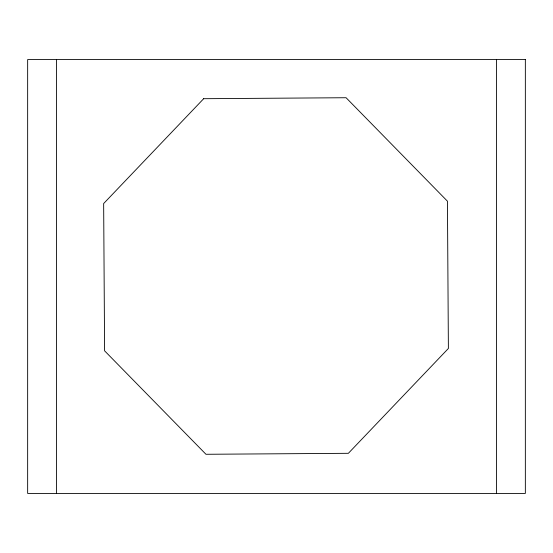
<?xml version="1.0" encoding="UTF-8"?>
<svg xmlns="http://www.w3.org/2000/svg" width="553" height="553" viewBox="0 0 553 553"><rect width="100%" height="100%" fill="white"/><g stroke="black" fill="none" stroke-linecap="round" stroke-linejoin="round"><path stroke-width="0.83" d="M496.428 59.586L496.428 493.414M56.572 59.586L56.572 493.414M203.677 98.704L103.653 203.545L104.6 350.83L205.965 454.283L348.369 453.308L448.386 348.466L447.439 201.181L346.081 97.729L203.677 98.704M525.35 59.586L27.65 59.586L27.65 493.414L525.35 493.414L525.35 59.586"/></g></svg>
